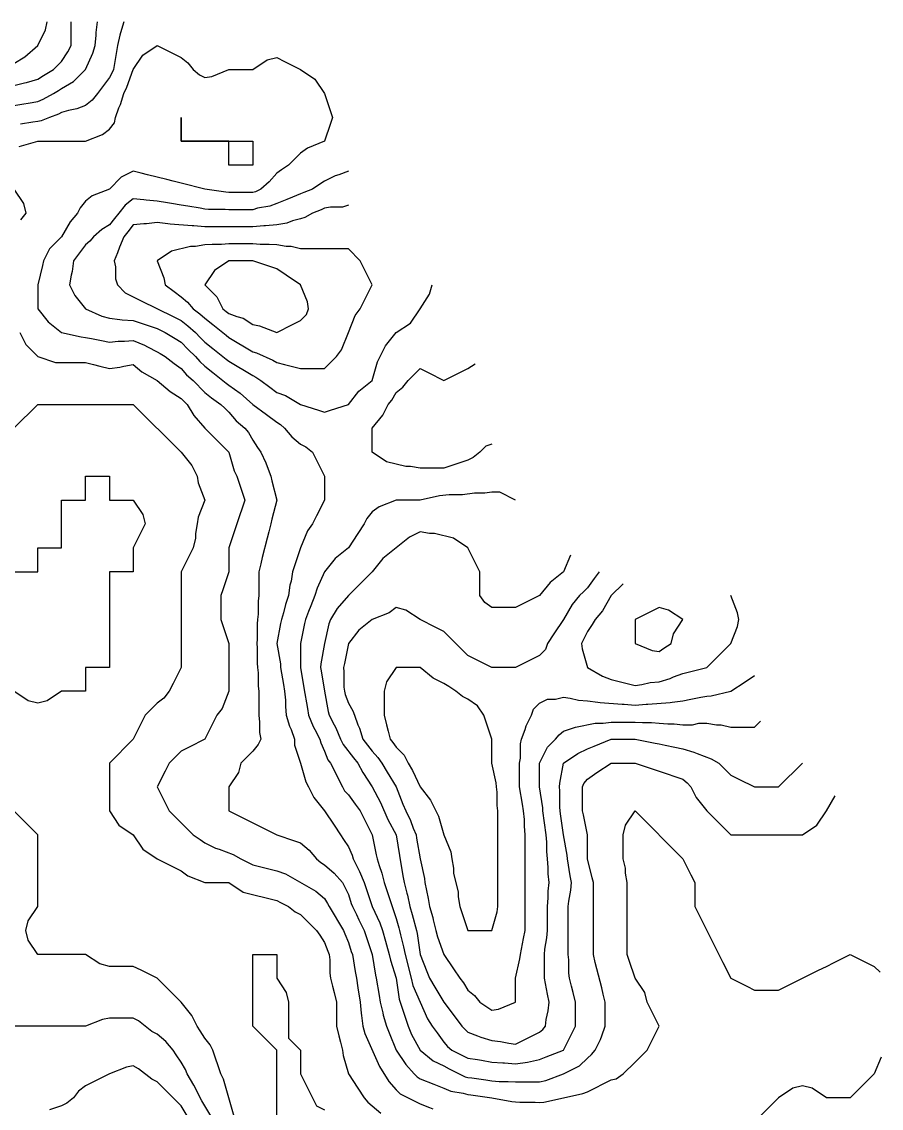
# Model space of a CAD drawing. Header units: inches. Extents: x 794995 to 811195, y 2485918 to 2508058.
# Drawn here: x 808235 to 809314, y 2503785 to 2505148 of the extents above; entities that cross this region are included whole.
import ezdxf

# ---------------------------------------------------------------- set-up
doc = ezdxf.new("R2010")
doc.units = ezdxf.units.IN
doc.header["$MEASUREMENT"] = 0
doc.layers.add('contour', color=7, linetype='Continuous')

msp = doc.modelspace()

# ---------------------------------------------------------------- linework, layer by layer
at = {"layer": 'contour'}
for points in [[(808212.3, 2505041.2), (808238, 2505045.5), (808243.2, 2505046.4), (808255.2, 2505048.4), (808262.2, 2505051.3), (808275.2, 2505058.4), (808281.4, 2505062.1), (808285.2, 2505064.4), (808300.2, 2505073.4), (808315.2, 2505088.4), (808324.4, 2505109.1), (808327.2, 2505118.4), (808328.5, 2505131.7), (808328.5, 2505135), (808330.2, 2505148.4)], [(808225.2, 2505095.9), (808239, 2505104.5), (808255.2, 2505118.4), (808265.2, 2505138.4), (808267.2, 2505148.4)], [(808225.2, 2505068.4), (808238.5, 2505071.7), (808241.3, 2505072.2), (808255.2, 2505076.4), (808262.7, 2505080.9), (808275.2, 2505088.4), (808280.2, 2505093.4), (808285.2, 2505098.4), (808293.2, 2505110.4), (808297.2, 2505118.4), (808297.2, 2505148.4)], [(808363.2, 2505148.4), (808359, 2505134.5), (808358.5, 2505131.7), (808355.2, 2505118.4), (808350.2, 2505088.4), (808348.7, 2505084.8), (808345.2, 2505078.4), (808336.6, 2505066.9), (808330.2, 2505058.4), (808323.7, 2505049.8), (808315.2, 2505043.4), (808304.2, 2505039.3), (808293.7, 2505036.9), (808285.2, 2505034.4), (808281.2, 2505032.4), (808270.2, 2505028.4), (808259.4, 2505024.1), (808255.2, 2505023.4), (808249.2, 2505022.4), (808233.7, 2505019.8)], [(808231.8, 2504991.7), (808255.2, 2504998.4), (808315.2, 2504998.4), (808336.6, 2505006.9), (808345.2, 2505013.4), (808351.8, 2505021.7), (808352.7, 2505028.4), (808357.2, 2505040.4), (808359, 2505044.5), (808363.2, 2505058.4), (808367.2, 2505066.4), (808375.2, 2505088.4), (808387.2, 2505106.4), (808405.2, 2505118.4), (808425.2, 2505108.4), (808435.2, 2505103.4), (808443.7, 2505096.9), (808450.2, 2505088.4), (808458.5, 2505081.7), (808465.2, 2505078.4), (808473.7, 2505079.8), (808495.2, 2505088.4), (808525.2, 2505088.4), (808543.2, 2505100.4), (808555.2, 2505103.4), (808565.2, 2505098.4), (808585.2, 2505088.4), (808603.2, 2505076.4), (808615.2, 2505058.4), (808622.7, 2505035.9), (808625.2, 2505028.4), (808622.7, 2505020.9), (808615.2, 2504998.4), (808593.7, 2504989.8), (808585.2, 2504983.4), (808570.2, 2504968.4), (808561.2, 2504962.4), (808555.2, 2504958.4), (808545.9, 2504947.6), (808535.2, 2504938.4), (808528.5, 2504935), (808525.2, 2504934.1), (808495.2, 2504934.1), (808491.2, 2504934.4), (808465.2, 2504938.4), (808435.2, 2504945.9), (808425.2, 2504948.4), (808417.2, 2504950.4), (808393.2, 2504956.4), (808385.2, 2504958.4), (808375.2, 2504960.9), (808360.2, 2504953.4), (808345.2, 2504938.4), (808323.7, 2504929.8), (808315.2, 2504923.4), (808308.5, 2504915), (808305.2, 2504908.4), (808296.1, 2504897.5), (808285.2, 2504878.4), (808270.2, 2504863.4), (808262.7, 2504848.4), (808261.2, 2504842.4), (808255.2, 2504818.4), (808255.2, 2504788.4), (808268.5, 2504771.7), (808285.2, 2504758.4), (808309.7, 2504752.9), (808315.2, 2504752.4), (808322.7, 2504750.9), (808335.2, 2504748.4), (808345.2, 2504746.4), (808356.1, 2504747.5), (808364.2, 2504747.5), (808375.2, 2504748.4), (808389.3, 2504742.5), (808393.2, 2504740.4), (808405.2, 2504734.4), (808408.9, 2504732.1), (808415.2, 2504728.4), (808426.6, 2504719.8), (808435.2, 2504713.4), (808442.2, 2504705.4), (808450.2, 2504698.4), (808465.2, 2504683.4), (808473.2, 2504676.4), (808485.2, 2504668.4), (808490.2, 2504663.4), (808495.2, 2504658.4), (808504.4, 2504647.6), (808515.2, 2504638.4), (808519.7, 2504632.9), (808525.2, 2504623.4), (808531.2, 2504614.4), (808535.2, 2504608.4), (808541.8, 2504595), (808543.2, 2504590.4), (808547.7, 2504578.4), (808549.2, 2504572.4), (808555.2, 2504548.4), (808549.2, 2504524.4), (808547.7, 2504518.4), (808545.2, 2504508.4), (808543.2, 2504500.4), (808537.2, 2504476.4), (808535.2, 2504468.4), (808532.7, 2504458.4), (808532.7, 2504428.4), (808531.8, 2504421.7), (808531.8, 2504405), (808531.2, 2504398.4), (808530.6, 2504392.9), (808530.6, 2504373.8), (808530.2, 2504368.4), (808530.6, 2504362.9), (808530.6, 2504343.8), (808531.2, 2504338.4), (808531.8, 2504331.7), (808531.8, 2504315), (808532.7, 2504308.4), (808532.7, 2504278.4), (808533.7, 2504269.8), (808533.7, 2504256.9), (808535.2, 2504248.4), (808531.8, 2504241.7), (808525.2, 2504233.4), (808510.2, 2504218.4), (808507.2, 2504206.4), (808495.2, 2504188.4), (808495.2, 2504158.4), (808515.2, 2504148.4), (808535.2, 2504138.4), (808555.2, 2504128.4), (808577.7, 2504120.9), (808585.2, 2504118.4), (808596.1, 2504109.3), (808605.2, 2504098.4), (808610.5, 2504093.7), (808615.2, 2504090.9), (808627.2, 2504080.4), (808637.7, 2504068.4), (808640.5, 2504063.7), (808645.2, 2504053.4), (808648.9, 2504042.1), (808650.2, 2504038.4), (808655.2, 2504028.4), (808658.5, 2504021.7), (808665.2, 2504008.4), (808667.7, 2504000.9), (808675.2, 2503978.4), (808679.2, 2503952.4), (808680.2, 2503948.4), (808683.7, 2503926.9), (808685.2, 2503918.4), (808688.5, 2503905), (808689, 2503902.2), (808693.2, 2503888.4), (808696.6, 2503879.8), (808705.2, 2503858.4), (808717.2, 2503840.4), (808727.7, 2503828.4), (808731.4, 2503824.6), (808735.2, 2503822.4), (808752.3, 2503815.5), (808765.2, 2503810.4), (808773.7, 2503806.9), (808789.2, 2503804.4), (808795.2, 2503802.6), (808798.9, 2503802.1), (808825.2, 2503798.4), (808850.5, 2503793.7), (808855.2, 2503793.4), (808860.6, 2503792.9), (808879.7, 2503792.9), (808885.2, 2503792.4), (808890.6, 2503792.9), (808915.2, 2503798.4), (808939.7, 2503803.8), (808945.2, 2503805.9), (808975.2, 2503820.9), (808981.2, 2503822.4), (808990.2, 2503828.4), (809005.2, 2503843.4), (809020.2, 2503858.4), (809025.2, 2503868.4), (809035.2, 2503888.4), (809025.2, 2503908.4), (809020.2, 2503918.4), (809017.2, 2503930.4), (809005.2, 2503948.4), (808997.7, 2503970.9), (808995.2, 2503978.4), (808995.2, 2504068.4), (808993.2, 2504080.4), (808993.2, 2504086.4), (808990.2, 2504098.4), (808990.2, 2504128.4), (808993.2, 2504140.4), (809005.2, 2504158.4), (809065.2, 2504098.4), (809075.2, 2504078.4), (809080.2, 2504068.4), (809080.2, 2504038.4), (809085.2, 2504028.4), (809105.2, 2503988.4), (809115.2, 2503968.4), (809125.2, 2503948.4), (809145.2, 2503938.4), (809155.2, 2503933.4), (809185.2, 2503933.4), (809195.2, 2503938.4), (809215.2, 2503948.4), (809235.2, 2503958.4), (809245.2, 2503963.4), (809255.2, 2503968.4), (809275.2, 2503978.4), (809295.2, 2503968.4), (809305.2, 2503963.4), (809312.7, 2503955.9)], [(808645.2, 2504960.9), (808633.2, 2504956.4), (808628.5, 2504955), (808615.2, 2504948.4), (808609.2, 2504944.4), (808600.2, 2504938.4), (808589.4, 2504934.1), (808585.2, 2504932.4), (808575.2, 2504928.4), (808568, 2504925.5), (808555.2, 2504920.4), (808546.6, 2504916.9), (808531.2, 2504914.4), (808525.2, 2504912.6), (808495.2, 2504912.6), (808490.5, 2504913), (808469.8, 2504913), (808465.2, 2504913.4), (808459.2, 2504914.4), (808443.7, 2504916.9), (808435.2, 2504918.4), (808423.2, 2504920.4), (808418, 2504921.2), (808405.2, 2504923.4), (808391.3, 2504924.5), (808388.5, 2504925), (808375.2, 2504926.4), (808365.2, 2504918.4), (808357.2, 2504908.4), (808351.8, 2504901.7), (808345.2, 2504893.4), (808335.9, 2504887.6), (808325.2, 2504878.4), (808320.6, 2504872.9), (808315.2, 2504868.4), (808306.6, 2504856.9), (808300.2, 2504848.4), (808298.5, 2504835), (808297.2, 2504830.4), (808295.2, 2504818.4), (808301.8, 2504805), (808315.2, 2504788.4), (808335.9, 2504779.1), (808345.2, 2504776.4), (808358.5, 2504775), (808361.3, 2504774.5), (808375.2, 2504773.4), (808397.7, 2504765.9), (808405.2, 2504763.4), (808408.5, 2504761.7), (808415.2, 2504758.4), (808427.7, 2504750.9), (808435.2, 2504746.4), (808444.2, 2504737.4), (808453.2, 2504728.4), (808458.8, 2504722), (808465.2, 2504716.4), (808475.2, 2504708.4), (808487.7, 2504698.4), (808491.6, 2504694.8), (808495.2, 2504692.4), (808509.3, 2504682.5), (808525.2, 2504668.4), (808542.3, 2504655.5), (808555.2, 2504645.9), (808559.8, 2504643), (808565.2, 2504638.4), (808574.2, 2504627.5), (808585.2, 2504618.4), (808591.8, 2504615), (808600.2, 2504608.4), (808605.2, 2504598.4), (808615.2, 2504578.4), (808615.2, 2504548.4), (808605.2, 2504528.4), (808600.2, 2504518.4), (808593.7, 2504509.8), (808585.2, 2504488.4), (808577.7, 2504465.9), (808575.2, 2504458.4), (808573.2, 2504446.4), (808571.8, 2504441.7), (808570.2, 2504428.4), (808566.1, 2504417.5), (808563.7, 2504406.9), (808561.2, 2504398.4), (808560.2, 2504393.4), (808555.2, 2504368.4), (808559.8, 2504343), (808560.2, 2504338.4), (808563.7, 2504316.9), (808565.2, 2504308.4), (808566.1, 2504297.5), (808566.1, 2504289.3), (808567.2, 2504278.4), (808571.3, 2504264.5), (808573.2, 2504260.4), (808577.7, 2504248.4), (808577.7, 2504240.9), (808585.2, 2504218.4), (808591.8, 2504195), (808595.2, 2504188.4), (808601.8, 2504175), (808615.2, 2504158.4), (808627.2, 2504140.4), (808635.2, 2504128.4), (808639.2, 2504122.4), (808645.2, 2504113.4), (808649.8, 2504103), (808651.2, 2504098.4), (808657.2, 2504086.4), (808659.3, 2504082.5), (808665.2, 2504068.4), (808667.7, 2504060.9), (808675.2, 2504038.4), (808684.6, 2504017.8), (808688, 2504008.4), (808691.8, 2503995), (808693.2, 2503990.4), (808696.6, 2503978.4), (808698.1, 2503971.3), (808705.2, 2503948.4), (808708.9, 2503922.1), (808710.2, 2503918.4), (808712.7, 2503910.9), (808720.2, 2503888.4), (808724.6, 2503877.8), (808735.2, 2503858.4), (808751.8, 2503845), (808765.2, 2503838.4), (808771.8, 2503835), (808791.8, 2503825), (808795.2, 2503824.1), (808800.2, 2503823.4), (808817.7, 2503820.9), (808825.2, 2503819.8), (808834.4, 2503819.1), (808845.9, 2503819.1), (808855.2, 2503818.4), (808885.2, 2503818.4), (808893.2, 2503820.4), (808915.2, 2503828.4), (808935.2, 2503838.4), (808945.2, 2503848.4), (808950.6, 2503852.9), (808955.2, 2503858.4), (808961.8, 2503871.7), (808963.2, 2503876.4), (808967.7, 2503888.4), (808967.7, 2503918.4), (808965.2, 2503928.4), (808963.2, 2503936.4), (808957.2, 2503960.4), (808955.2, 2503968.4), (808952.7, 2503978.4), (808952.7, 2504068.4), (808951.2, 2504074.4), (808945.2, 2504098.4), (808945.2, 2504128.4), (808940.2, 2504153.4), (808939.2, 2504158.4), (808939.2, 2504188.4), (808940.9, 2504192.6), (808945.2, 2504198.4), (808957.2, 2504206.4), (808975.2, 2504218.4), (809005.2, 2504218.4), (809027.7, 2504210.9), (809035.2, 2504208.4), (809065.2, 2504198.4), (809070.6, 2504193.8), (809075.2, 2504188.4), (809081.8, 2504175), (809095.2, 2504158.4), (809125.2, 2504128.4), (809215.2, 2504128.4), (809233.2, 2504140.4), (809245.2, 2504158.4), (809256.4, 2504177.1)], [(808225.2, 2504938.4), (808237.2, 2504920.4), (808240.2, 2504908.4), (808233.7, 2504899.8)], [(808645.2, 2504918.4), (808637.7, 2504915.9), (808622.7, 2504915.9), (808615.2, 2504914.4), (808610.9, 2504912.6), (808600.2, 2504908.4), (808590.6, 2504902.9), (808585.2, 2504900.9), (808575.2, 2504898.4), (808568, 2504895.5), (808555.2, 2504893.4), (808541.3, 2504892.2), (808539, 2504892.2), (808525.2, 2504891.2), (808465.2, 2504891.2), (808451.3, 2504892.2), (808449, 2504892.2), (808421.3, 2504894.5), (808418.5, 2504895), (808405.2, 2504896.4), (808391.8, 2504895), (808388.5, 2504895), (808375.2, 2504893.4), (808368.5, 2504885), (808363.2, 2504878.4), (808358, 2504865.5), (808355.2, 2504858.4), (808351.2, 2504848.4), (808352.7, 2504840.9), (808352.7, 2504825.9), (808355.2, 2504818.4), (808365.2, 2504808.4), (808385.2, 2504798.4), (808425.2, 2504778.4), (808435.2, 2504773.4), (808443.7, 2504766.9), (808453.2, 2504758.4), (808459.2, 2504752.4), (808465.2, 2504746.4), (808475.2, 2504738.4), (808487.7, 2504728.4), (808491.8, 2504725), (808495.2, 2504722.4), (808525.2, 2504704.4), (808529.2, 2504702.4), (808535.2, 2504698.4), (808546.6, 2504689.8), (808555.2, 2504683.4), (808566.1, 2504679.3), (808585.2, 2504668.4), (808607.7, 2504660.9), (808615.2, 2504658.4), (808622.7, 2504660.9), (808645.2, 2504668.4), (808658.5, 2504685), (808675.2, 2504698.4), (808681.8, 2504721.7), (808685.2, 2504728.4), (808691.8, 2504741.7), (808705.2, 2504758.4), (808723.2, 2504770.4), (808735.2, 2504788.4), (808747.2, 2504806.4), (808750.2, 2504818.4)], [(808232.7, 2504758.4), (808240.2, 2504743.4), (808255.2, 2504728.4), (808277.7, 2504720.9), (808315.2, 2504720.9), (808325.2, 2504718.4), (808333.2, 2504716.4), (808345.2, 2504713.4), (808358.5, 2504715), (808363.2, 2504716.4), (808375.2, 2504718.4), (808386.1, 2504709.3), (808405.2, 2504698.4), (808421.3, 2504684.5), (808435.2, 2504675.9), (808442.7, 2504668.4), (808451.3, 2504654.5), (808465.2, 2504638.4), (808495.2, 2504608.4), (808501.8, 2504585), (808505.2, 2504578.4), (808515.2, 2504548.4), (808505.2, 2504518.4), (808502.7, 2504510.9), (808495.2, 2504488.4), (808495.2, 2504458.4), (808487.7, 2504435.9), (808485.2, 2504428.4), (808485.2, 2504398.4), (808487.7, 2504390.9), (808495.2, 2504368.4), (808495.2, 2504308.4), (808486.6, 2504286.9), (808480.2, 2504278.4), (808475.2, 2504268.4), (808465.2, 2504248.4), (808445.2, 2504238.4), (808435.2, 2504233.4), (808420.2, 2504218.4), (808415.2, 2504208.4), (808405.2, 2504188.4), (808415.2, 2504168.4), (808420.2, 2504158.4), (808450.2, 2504128.4), (808459.2, 2504122.4), (808465.2, 2504118.4), (808478.5, 2504111.7), (808483.2, 2504110.4), (808500.6, 2504103.8), (808510.2, 2504098.4), (808520.2, 2504093.4), (808525.2, 2504090.9), (808555.2, 2504083.4), (808566.1, 2504079.3), (808604.2, 2504057.5), (808615.2, 2504048.4), (808619.2, 2504042.4), (808621.2, 2504038.4), (808639.2, 2504008.4), (808640.9, 2504004.1), (808645.2, 2503993.4), (808648.9, 2503982.1), (808650.2, 2503978.4), (808653.7, 2503956.9), (808655.2, 2503948.4), (808657.2, 2503936.4), (808660.2, 2503918.4), (808661.3, 2503904.5), (808661.8, 2503901.7), (808663.2, 2503888.4), (808665.9, 2503879.1), (808684.4, 2503837.6), (808695.9, 2503819.1), (808705.2, 2503808.4), (808710.2, 2503803.4), (808730.2, 2503793.4), (808735.2, 2503790.9), (808747.2, 2503786.4), (808751.3, 2503784.5)], [(808825.2, 2504618.4), (808817.7, 2504615.9), (808810.2, 2504608.4), (808801.8, 2504601.7), (808795.2, 2504598.4), (808765.2, 2504588.4), (808735.2, 2504588.4), (808723.2, 2504590.4), (808717.2, 2504590.4), (808693.2, 2504596.4), (808675.2, 2504608.4), (808675.2, 2504638.4), (808688.5, 2504655), (808695.2, 2504668.4), (808699.7, 2504673.8), (808705.2, 2504683.4), (808713.7, 2504689.8), (808720.2, 2504698.4), (808735.2, 2504713.4), (808745.2, 2504708.4), (808765.2, 2504698.4), (808785.2, 2504708.4), (808795.2, 2504713.4), (808804.2, 2504719.4)], [(808225.2, 2504638.4), (808255.2, 2504668.4), (808375.2, 2504668.4), (808435.2, 2504608.4), (808448.5, 2504591.7), (808455.2, 2504578.4), (808456.6, 2504569.8), (808465.2, 2504548.4), (808456.6, 2504526.9), (808455.2, 2504518.4), (808453.2, 2504506.4), (808453.2, 2504500.4), (808450.2, 2504488.4), (808445.2, 2504478.4), (808435.2, 2504458.4), (808435.2, 2504338.4), (808425.2, 2504318.4), (808420.2, 2504308.4), (808413.7, 2504299.8), (808405.2, 2504293.4), (808390.2, 2504278.4), (808385.2, 2504268.4), (808375.2, 2504248.4), (808345.2, 2504218.4), (808345.2, 2504158.4), (808357.2, 2504140.4), (808375.2, 2504128.4), (808387.2, 2504110.4), (808405.2, 2504098.4), (808425.2, 2504088.4), (808435.2, 2504083.4), (808443.7, 2504076.9), (808465.2, 2504068.4), (808495.2, 2504068.4), (808513.2, 2504056.4), (808555.2, 2504045.9), (808560.2, 2504043.4), (808570.2, 2504038.4), (808578.5, 2504031.7), (808585.2, 2504028.4), (808595.2, 2504018.4), (808605.2, 2504008.4), (808609.2, 2504002.4), (808615.2, 2503993.4), (808619.4, 2503982.6), (808621.2, 2503978.4), (808621.8, 2503971.7), (808621.8, 2503955), (808622.7, 2503948.4), (808625.2, 2503938.4), (808627.2, 2503930.4), (808630.2, 2503918.4), (808630.2, 2503888.4), (808633.2, 2503876.4), (808635.2, 2503868.4), (808637.7, 2503858.4), (808638.5, 2503851.7), (808645.2, 2503828.4), (808657.2, 2503810.4), (808665.2, 2503798.4), (808669.7, 2503792.9), (808675.2, 2503788.4), (808686.1, 2503779.3)], [(808225.2, 2504458.4), (808255.2, 2504458.4), (808255.2, 2504488.4), (808285.2, 2504488.4), (808285.2, 2504548.4), (808315.2, 2504548.4), (808315.2, 2504578.4), (808345.2, 2504578.4), (808345.2, 2504548.4), (808375.2, 2504548.4), (808387.2, 2504530.4), (808390.2, 2504518.4), (808385.2, 2504508.4), (808375.2, 2504488.4), (808375.2, 2504458.4), (808345.2, 2504458.4), (808345.2, 2504428.4), (808345.2, 2504338.4), (808315.2, 2504338.4), (808315.2, 2504308.4), (808285.2, 2504308.4), (808267.2, 2504296.4), (808255.2, 2504293.4), (808243.2, 2504296.4), (808225.2, 2504308.4)], [(808855.2, 2504548.4), (808835.2, 2504558.4), (808825.2, 2504558.4), (808816.6, 2504556.9), (808803.7, 2504556.9), (808788.5, 2504555), (808771.8, 2504555), (808759.7, 2504553.8), (808735.2, 2504548.4), (808705.2, 2504548.4), (808683.7, 2504539.8), (808675.2, 2504533.4), (808668.5, 2504525), (808665.2, 2504518.4), (808657.2, 2504506.4), (808645.2, 2504488.4), (808628.5, 2504475), (808615.2, 2504458.4), (808605.9, 2504437.6), (808603.2, 2504428.4), (808598, 2504415.5), (808595.2, 2504408.4), (808591.2, 2504398.4), (808590.2, 2504393.4), (808585.2, 2504368.4), (808585.2, 2504338.4), (808589.4, 2504312.6), (808593.7, 2504286.9), (808595.2, 2504278.4), (808601, 2504264.2), (808603.2, 2504260.4), (808609.2, 2504248.4), (808610.5, 2504243.7), (808615.2, 2504233.4), (808619.4, 2504222.6), (808622.7, 2504218.4), (808637.7, 2504188.4), (808640.5, 2504183.7), (808645.2, 2504178.4), (808653.7, 2504166.9), (808660.2, 2504158.4), (808665.2, 2504148.4), (808675.2, 2504128.4), (808680.2, 2504103.4), (808681.2, 2504098.4), (808683.7, 2504089.8), (808687.2, 2504080.4), (808690.2, 2504068.4), (808697.7, 2504045.9), (808700.2, 2504038.4), (808701.6, 2504034.8), (808705.2, 2504023.4), (808708.5, 2504011.7), (808709.4, 2504008.4), (808710.6, 2504002.9), (808714.6, 2503987.8), (808716.4, 2503978.4), (808723.9, 2503948.4), (808726.2, 2503939.4), (808735.2, 2503918.4), (808744.4, 2503897.6), (808750.2, 2503888.4), (808756.6, 2503879.8), (808765.2, 2503868.4), (808769.8, 2503863), (808775.2, 2503858.4), (808788.5, 2503851.7), (808795.2, 2503848.4), (808807.2, 2503846.4), (808812.3, 2503845.5), (808825.2, 2503843.4), (808839, 2503842.2), (808841.3, 2503842.2), (808855.2, 2503841.2), (808870.2, 2503843.4), (808885.2, 2503846.4), (808893.7, 2503849.8), (808915.2, 2503858.4), (808925.2, 2503878.4), (808930.2, 2503888.4), (808930.2, 2503918.4), (808927.2, 2503930.4), (808925.2, 2503938.4), (808922.7, 2503948.4), (808921.8, 2503955), (808921.8, 2503971.7), (808921.2, 2503978.4), (808921.2, 2504038.4), (808921.8, 2504045), (808924.4, 2504059.1), (808925.2, 2504068.4), (808923.7, 2504076.9), (808920.2, 2504098.4), (808919.8, 2504103), (808915.2, 2504128.4), (808911.4, 2504154.6), (808910.9, 2504158.4), (808910.5, 2504163), (808910.5, 2504183.7), (808910.2, 2504188.4), (808910.5, 2504193), (808915.2, 2504218.4), (808933.2, 2504230.4), (808945.2, 2504236.4), (808953.7, 2504239.8), (808975.2, 2504248.4), (809005.2, 2504248.4), (809030.2, 2504243.4), (809035.2, 2504242.4), (809042.7, 2504240.9), (809055.2, 2504238.4), (809065.2, 2504236.4), (809079, 2504232.2), (809083.2, 2504230.4), (809100.6, 2504223.8), (809110.2, 2504218.4), (809125.2, 2504203.4), (809135.2, 2504198.4), (809155.2, 2504188.4), (809185.2, 2504188.4), (809215.2, 2504218.4)], [(808924.2, 2504479.4), (808915.2, 2504458.4), (808898.5, 2504445), (808885.2, 2504428.4), (808865.2, 2504418.4), (808855.2, 2504413.4), (808825.2, 2504413.4), (808816.6, 2504419.8), (808810.2, 2504428.4), (808810.2, 2504458.4), (808805.2, 2504468.4), (808795.2, 2504488.4), (808777.2, 2504500.4), (808753.2, 2504506.4), (808747.2, 2504506.4), (808735.2, 2504508.4), (808721.8, 2504501.7), (808705.2, 2504488.4), (808688.5, 2504475), (808675.2, 2504458.4), (808645.2, 2504428.4), (808631.3, 2504412.2), (808622.7, 2504398.4), (808620.6, 2504392.9), (808615.2, 2504368.4), (808610.5, 2504343), (808610.2, 2504338.4), (808610.9, 2504334.1), (808615.2, 2504308.4), (808619.8, 2504283), (808621.2, 2504278.4), (808627.2, 2504266.4), (808629.3, 2504262.5), (808635.2, 2504248.4), (808638.5, 2504241.7), (808651.8, 2504225), (808657.2, 2504218.4), (808663.2, 2504206.4), (808675.2, 2504188.4), (808685.7, 2504168.9), (808694.6, 2504147.8), (808705.2, 2504128.4), (808709.4, 2504102.6), (808713.7, 2504076.9), (808715.2, 2504068.4), (808718.5, 2504055), (808719.3, 2504052.5), (808722.3, 2504038.4), (808725.2, 2504028.4), (808730.9, 2504008.4), (808731.6, 2504004.8), (808735.2, 2503978.4), (808743.7, 2503956.9), (808747.2, 2503948.4), (808753.9, 2503937.1), (808765.2, 2503918.4), (808778, 2503901.2), (808787.7, 2503888.4), (808791.2, 2503884.4), (808795.2, 2503880.9), (808807.2, 2503876.4), (808811.3, 2503874.5), (808825.2, 2503870.4), (808836.1, 2503869.3), (808846.6, 2503866.9), (808855.2, 2503865.9), (808885.2, 2503880.9), (808889.4, 2503884.1), (808892.7, 2503888.4), (808893.7, 2503896.9), (808896.1, 2503907.5), (808897.2, 2503918.4), (808895.2, 2503928.4), (808891.2, 2503948.4), (808891.2, 2503978.4), (808891.8, 2503985), (808894.4, 2503999.1), (808895.2, 2504008.4), (808895.2, 2504038.4), (808896.1, 2504049.3), (808896.1, 2504057.5), (808897.2, 2504068.4), (808896.1, 2504079.3), (808896.1, 2504087.5), (808895.2, 2504098.4), (808894.4, 2504107.6), (808894.4, 2504119.1), (808893.7, 2504128.4), (808889.4, 2504158.4), (808889.2, 2504162.4), (808885.2, 2504188.4), (808885.2, 2504218.4), (808895.2, 2504238.4), (808905.2, 2504248.4), (808909.7, 2504253.8), (808915.2, 2504258.4), (808930.2, 2504263.4), (808955.2, 2504268.4), (808965.2, 2504268.4), (808975.2, 2504269.8), (809005.2, 2504269.8), (809014.4, 2504269.1), (809025.9, 2504269.1), (809035.2, 2504268.4), (809046.1, 2504267.5), (809054.2, 2504267.5), (809065.2, 2504266.4), (809077.2, 2504266.4), (809085.2, 2504268.4), (809095.2, 2504268.4), (809107.2, 2504266.4), (809113.2, 2504266.4), (809125.2, 2504263.4), (809155.2, 2504263.4), (809162.7, 2504270.9)], [(808960.2, 2504458.4), (808953.7, 2504449.8), (808945.2, 2504438.4), (808940.2, 2504433.4), (808935.2, 2504428.4), (808926.1, 2504417.5), (808915.2, 2504398.4), (808903.2, 2504380.4), (808895.2, 2504368.4), (808892.7, 2504360.9), (808885.2, 2504353.4), (808875.2, 2504348.4), (808855.2, 2504338.4), (808825.2, 2504338.4), (808805.2, 2504348.4), (808795.2, 2504353.4), (808765.2, 2504383.4), (808755.2, 2504388.4), (808735.2, 2504398.4), (808717.2, 2504410.4), (808705.2, 2504413.4), (808696.6, 2504406.9), (808675.2, 2504398.4), (808658.5, 2504385), (808645.2, 2504368.4), (808640.2, 2504343.4), (808639.2, 2504338.4), (808639.7, 2504332.9), (808639.7, 2504313.8), (808640.2, 2504308.4), (808641.2, 2504304.4), (808645.2, 2504293.4), (808650.6, 2504283.8), (808652.7, 2504278.4), (808657.2, 2504266.4), (808659, 2504262.2), (808663.2, 2504248.4), (808675.2, 2504233.4), (808682.2, 2504225.4), (808687.2, 2504218.4), (808693.9, 2504207.1), (808705.2, 2504188.4), (808713.7, 2504166.9), (808717.2, 2504158.4), (808723.2, 2504146.4), (808726.6, 2504136.9), (808730.2, 2504128.4), (808730.9, 2504124.1), (808735.2, 2504098.4), (808740.6, 2504073.8), (808741.2, 2504068.4), (808745.2, 2504048.4), (808747.2, 2504038.4), (808751.3, 2504024.5), (808751.8, 2504021.7), (808755.2, 2504008.4), (808757.2, 2504000.4), (808765.2, 2503978.4), (808777.2, 2503960.4), (808785.2, 2503948.4), (808789.7, 2503942.9), (808795.2, 2503933.4), (808803.7, 2503926.9), (808810.2, 2503918.4), (808819.2, 2503912.4), (808825.2, 2503908.4), (808833.7, 2503909.8), (808855.2, 2503918.4), (808855.2, 2503948.4), (808860.6, 2503972.9), (808861.2, 2503978.4), (808865.2, 2503998.4), (808867.2, 2504008.4), (808867.2, 2504128.4), (808866.1, 2504139.3), (808866.1, 2504147.5), (808865.2, 2504158.4), (808863.7, 2504166.9), (808860.2, 2504188.4), (808860.2, 2504218.4), (808861.2, 2504224.4), (808861.2, 2504242.4), (808862.7, 2504248.4), (808867.2, 2504260.4), (808868.5, 2504265), (808875.2, 2504278.4), (808877.7, 2504285.9), (808885.2, 2504293.4), (808895.2, 2504298.4), (808905.2, 2504298.4), (808915.2, 2504300.9), (808923.7, 2504299.8), (808934.2, 2504297.5), (808945.2, 2504296.4), (808958.5, 2504295), (808961.3, 2504294.5), (808989, 2504292.2), (808991.3, 2504292.2), (809005.2, 2504291.2), (809019, 2504292.2), (809021.3, 2504292.2), (809049, 2504294.5), (809051.8, 2504295), (809065.2, 2504296.4), (809075.2, 2504298.4), (809087.7, 2504300.9), (809095.2, 2504302.4), (809100.6, 2504302.9), (809125.2, 2504308.4), (809143.2, 2504320.4), (809155.2, 2504328.4)], [(808990.2, 2504443.4), (808975.2, 2504428.4), (808964.2, 2504409.3), (808955.2, 2504398.4), (808951.2, 2504392.4), (808945.2, 2504383.4), (808940.2, 2504373.4), (808937.7, 2504368.4), (808938.5, 2504361.7), (808945.2, 2504338.4), (808964.2, 2504327.5), (808975.2, 2504323.4), (809005.2, 2504315.9), (809013.7, 2504316.9), (809024.2, 2504319.3), (809035.2, 2504320.4), (809049, 2504324.5), (809053.2, 2504326.4), (809065.2, 2504330.9), (809095.2, 2504338.4), (809125.2, 2504368.4), (809133.7, 2504389.8), (809135.2, 2504398.4), (809133.7, 2504406.9), (809125.2, 2504428.4)], [(808501.8, 2503775), (808488.5, 2503821.7), (808485.2, 2503828.4), (808475.2, 2503858.4), (808471.8, 2503865), (808465.2, 2503873.4), (808459.2, 2503882.4), (808455.2, 2503888.4), (808448.5, 2503901.7), (808435.2, 2503918.4), (808405.2, 2503948.4), (808385.2, 2503958.4), (808375.2, 2503963.4), (808345.2, 2503963.4), (808333.2, 2503966.4), (808315.2, 2503978.4), (808255.2, 2503978.4), (808243.2, 2503996.4), (808240.2, 2504008.4), (808243.2, 2504020.4), (808255.2, 2504038.4), (808255.2, 2504128.4), (808225.2, 2504158.4)], [(808555.2, 2503708.4), (808555.2, 2503858.4), (808525.2, 2503888.4), (808525.2, 2503978.4), (808555.2, 2503978.4), (808555.2, 2503948.4), (808567.2, 2503930.4), (808570.2, 2503918.4), (808570.2, 2503873.4), (808585.2, 2503858.4), (808585.2, 2503828.4), (808595.2, 2503808.4), (808605.2, 2503788.4), (808615.2, 2503783.4)], [(808472.7, 2503775.9), (808465.2, 2503788.4), (808461.4, 2503794.6), (808459.2, 2503798.4), (808453.2, 2503810.4), (808451.3, 2503814.5), (808442.7, 2503828.4), (808440.6, 2503833.8), (808435.2, 2503843.4), (808429.2, 2503852.4), (808425.2, 2503858.4), (808416.1, 2503869.3), (808405.2, 2503878.4), (808398.5, 2503881.7), (808381.8, 2503895), (808375.2, 2503898.4), (808345.2, 2503898.4), (808336.6, 2503896.9), (808315.2, 2503888.4), (808225.2, 2503888.4)], [(809314.2, 2503849.4), (809305.2, 2503828.4), (809275.2, 2503798.4), (809245.2, 2503798.4), (809227.2, 2503810.4), (809215.2, 2503813.4), (809203.2, 2503810.4), (809185.2, 2503798.4), (809155.2, 2503768.4)], [(808442.7, 2503775.9), (808435.2, 2503788.4), (808430.2, 2503793.4), (808425.2, 2503798.4), (808415.2, 2503808.4), (808405.2, 2503818.4), (808398.5, 2503821.7), (808381.8, 2503835), (808375.2, 2503838.4), (808366.6, 2503836.9), (808345.2, 2503828.4), (808325.2, 2503818.4), (808315.2, 2503813.4), (808306.6, 2503806.9), (808300.2, 2503798.4), (808291.8, 2503791.7), (808285.2, 2503788.4), (808270.2, 2503783.4)]]:
    msp.add_lwpolyline(points, dxfattribs=at)
for points in [[(808525.2, 2504968.4), (808495.2, 2504968.4), (808495.2, 2504998.4), (808435.2, 2504998.4), (808435.2, 2505028.4), (808435.2, 2504998.4), (808525.2, 2504998.4)], [(808615.2, 2504713.4), (808630.2, 2504728.4), (808636.6, 2504736.9), (808645.2, 2504758.4), (808653.7, 2504779.8), (808660.2, 2504788.4), (808665.2, 2504798.4), (808675.2, 2504818.4), (808665.2, 2504838.4), (808660.2, 2504848.4), (808645.2, 2504863.4), (808585.2, 2504863.4), (808573.2, 2504866.4), (808567.2, 2504866.4), (808555.2, 2504868.4), (808545.9, 2504869.1), (808534.4, 2504869.1), (808525.2, 2504869.8), (808495.2, 2504869.8), (808485.9, 2504869.1), (808474.4, 2504869.1), (808465.2, 2504868.4), (808453.2, 2504866.4), (808447.2, 2504866.4), (808423.2, 2504860.4), (808405.2, 2504848.4), (808413.7, 2504826.9), (808415.2, 2504818.4), (808426.6, 2504809.8), (808435.2, 2504803.4), (808443.2, 2504796.4), (808450.2, 2504788.4), (808458.8, 2504782), (808465.2, 2504776.4), (808475.2, 2504768.4), (808487.7, 2504758.4), (808491.8, 2504755), (808495.2, 2504752.4), (808525.2, 2504734.4), (808529.8, 2504733), (808550.5, 2504723.7), (808555.2, 2504720.9), (808565.2, 2504718.4), (808573.2, 2504716.4), (808585.2, 2504713.4)], [(808585.2, 2504773.4), (808592.7, 2504780.9), (808595.2, 2504788.4), (808593.7, 2504796.9), (808585.2, 2504818.4), (808567.2, 2504830.4), (808555.2, 2504838.4), (808547.7, 2504840.9), (808525.2, 2504848.4), (808495.2, 2504848.4), (808477.2, 2504836.4), (808465.2, 2504818.4), (808480.2, 2504803.4), (808487.7, 2504788.4), (808491.8, 2504785), (808495.2, 2504782.4), (808505.2, 2504778.4), (808513.2, 2504776.4), (808525.2, 2504768.4), (808533.7, 2504766.9), (808555.2, 2504758.4), (808575.2, 2504768.4)], [(809035.2, 2504358.4), (809041.2, 2504362.4), (809050.2, 2504368.4), (809053.2, 2504380.4), (809065.2, 2504398.4), (809047.2, 2504410.4), (809035.2, 2504413.4), (809025.2, 2504408.4), (809005.2, 2504398.4), (809005.2, 2504368.4), (809026.6, 2504359.8)], [(808825.2, 2504008.4), (808831.8, 2504031.7), (808832.7, 2504038.4), (808832.7, 2504158.4), (808831.8, 2504165), (808831.8, 2504181.7), (808831.2, 2504188.4), (808830.6, 2504193.8), (808825.2, 2504218.4), (808825.2, 2504248.4), (808817.7, 2504270.9), (808815.2, 2504278.4), (808807.2, 2504290.4), (808795.2, 2504298.4), (808788.5, 2504301.7), (808780.2, 2504308.4), (808771.2, 2504314.4), (808765.2, 2504318.4), (808751.8, 2504325), (808735.2, 2504338.4), (808705.2, 2504338.4), (808693.2, 2504320.4), (808690.2, 2504308.4), (808690.2, 2504278.4), (808693.2, 2504266.4), (808695.2, 2504258.4), (808697.7, 2504248.4), (808701.2, 2504244.4), (808705.2, 2504238.4), (808715.2, 2504228.4), (808720.2, 2504218.4), (808725.9, 2504209.1), (808735.2, 2504188.4), (808748.5, 2504171.7), (808755.2, 2504158.4), (808758.5, 2504151.7), (808765.2, 2504128.4), (808773.7, 2504106.9), (808775.2, 2504098.4), (808777.2, 2504086.4), (808777.2, 2504080.4), (808783.2, 2504056.4), (808783.2, 2504050.4), (808785.2, 2504038.4), (808787.7, 2504030.9), (808795.2, 2504008.4)]]:
    msp.add_lwpolyline(points, close=True, dxfattribs=at)

doc.saveas('drawing.dxf')
